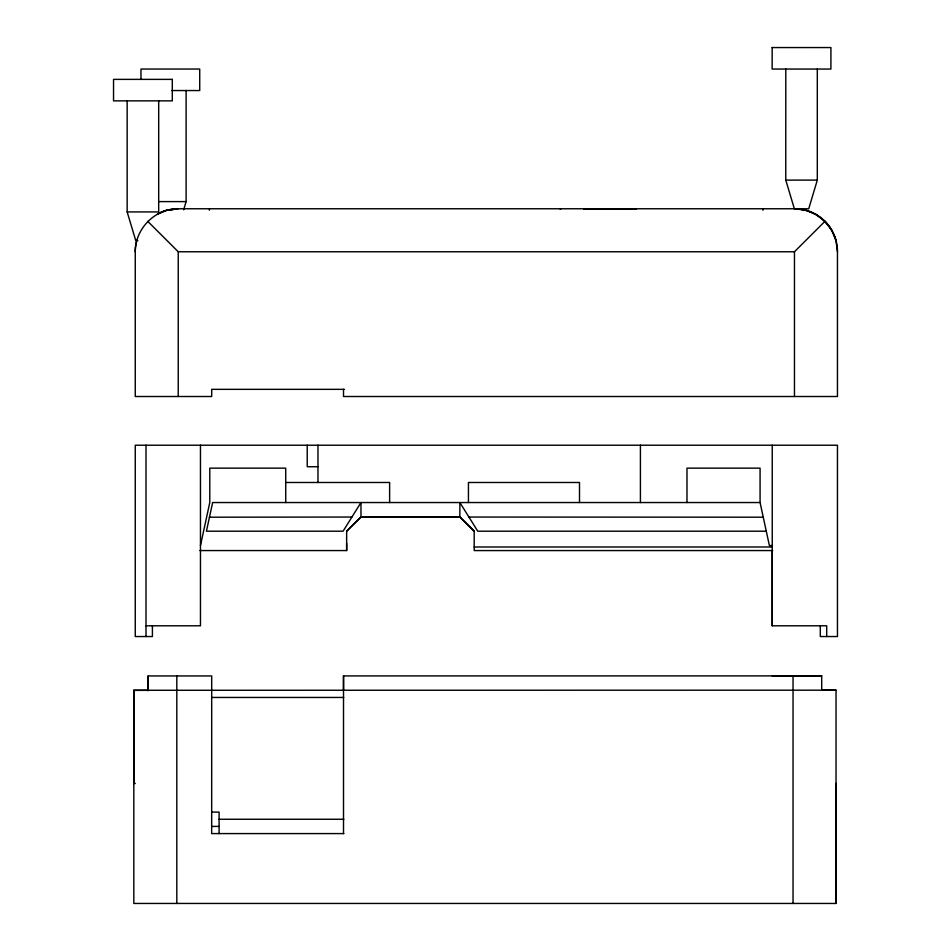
<?xml version="1.0" encoding="UTF-8"?>
<svg xmlns="http://www.w3.org/2000/svg" width="951" height="951" viewBox="0 0 951 951"><rect width="100%" height="100%" fill="white"/><g stroke="black" fill="none" stroke-linecap="round" stroke-linejoin="round"><path stroke-width="1.43" d="M133.818 690.283L133.818 903.45L836.024 903.45L836.036 690.188L133.818 690.283L133.818 783.529L135.292 783.434M343.834 833.587L211.669 833.587L211.704 675.947L148.154 675.947L148.178 690.331L133.853 690.378M176.815 675.947L176.815 903.45M343.513 833.587L343.513 675.923L821.7 675.888L772.248 675.923M826.704 636.54L826.704 625.794L772.248 625.794L772.248 550.581M793.039 903.45L793.039 675.816M762.975 210.23L762.987 208.768M344.464 389.339L211.704 389.339L211.704 396.508L135.256 396.508L135.256 251.765C135.101 228.894 154.894 208.59 177.873 208.768L808.719 208.768L817.313 180.108L817.313 69.043M200.459 545.541L209.779 502.544L209.779 468.154L285.728 468.154L285.728 502.544M183.65 209.791L186.111 201.6L186.111 90.547M794.465 396.508L794.465 251.765L824.969 221.298L831.721 230.213L836 240.579L837.462 251.765L837.462 396.508L343.513 396.508L343.513 389.339M199.876 550.558L346.651 550.558L346.651 531.205L360.976 516.88L459.856 516.88L474.192 531.205L474.192 550.581L772.735 550.558M346.651 531.205L360.976 517.035L459.856 517.035L474.192 531.205M157.854 213.999L166.841 210.23L177.873 208.768L166.841 210.219A42.522 42.522 0 0 0 157.771 213.832M166.841 210.219L177.873 208.78M836.036 690.188L821.712 690.26L821.7 675.816M209.458 517.201L351.918 517.047M772.141 47.562L830.924 47.55L830.901 69.054L772.141 69.054L772.176 47.55M171.608 90.547L199.722 90.547L199.722 69.043L140.962 69.043L140.962 79.076M785.788 69.043L785.764 180.119L817.313 180.108M159.197 201.6L186.111 201.6M583.7 209.03L636.409 209.03M127.161 100.865L127.161 211.93L158.686 211.93L158.686 100.865M137.859 240.591L135.755 240.591L127.161 211.93M147.738 221.321L178.241 251.765L794.465 251.765M317.967 466.727L307.221 466.727L307.221 445.223M285.728 482.49L389.625 482.49L389.625 502.544M474.192 546.991L772.248 546.991L772.248 545.541L769.383 545.541L760.075 502.544L212.644 502.544L206.426 531.205L343.061 531.205L360.976 502.544L360.976 516.88M468.926 517.047L763.249 517.201M766.28 531.205L477.771 531.205L459.856 502.544L459.856 516.88M146.002 625.794L200.459 625.794L200.459 445.223M211.693 697.452L343.751 697.452M211.918 812.095L219.087 812.095L219.087 833.587M219.087 819.263L343.87 819.263M211.918 826.419L219.087 826.419M801.729 209.684L805.866 210.23L816.148 214.498L824.969 221.298A43.306 43.306 0 0 1 837.462 251.765M836 240.639C831.067 222.403 813.759 208.887 794.834 208.768L805.866 210.23A42.45 42.45 0 0 1 831.733 230.225M785.788 180.108L794.358 208.78M836.024 783.386L836.024 903.45M343.513 675.911L343.513 690.283M820.297 625.794L820.297 636.54L837.462 636.54L837.462 445.223L135.256 445.223L135.256 636.54L152.41 636.54L152.41 625.794M772.248 445.223L772.248 625.794M760.075 502.544L760.075 468.154L686.979 468.154L686.979 502.544M640.415 445.223L640.415 502.544M579.504 502.544L579.504 482.49L468.439 482.49L468.439 502.544M346.651 543.39L346.651 550.558M317.967 445.223L317.967 482.49M209.41 208.768L209.41 210.23M178.241 251.765L178.241 396.508M148.154 675.947L148.154 690.735M146.002 445.223L146.002 636.54M135.256 251.765A43.294 43.294 0 0 1 136.718 240.591M560.769 208.792L560.163 208.792L560.769 208.792M595.98 208.792L595.374 208.792L595.98 208.792M172.297 79.373L113.538 79.373L113.538 100.865L172.297 100.865L172.297 79.373"/></g></svg>
